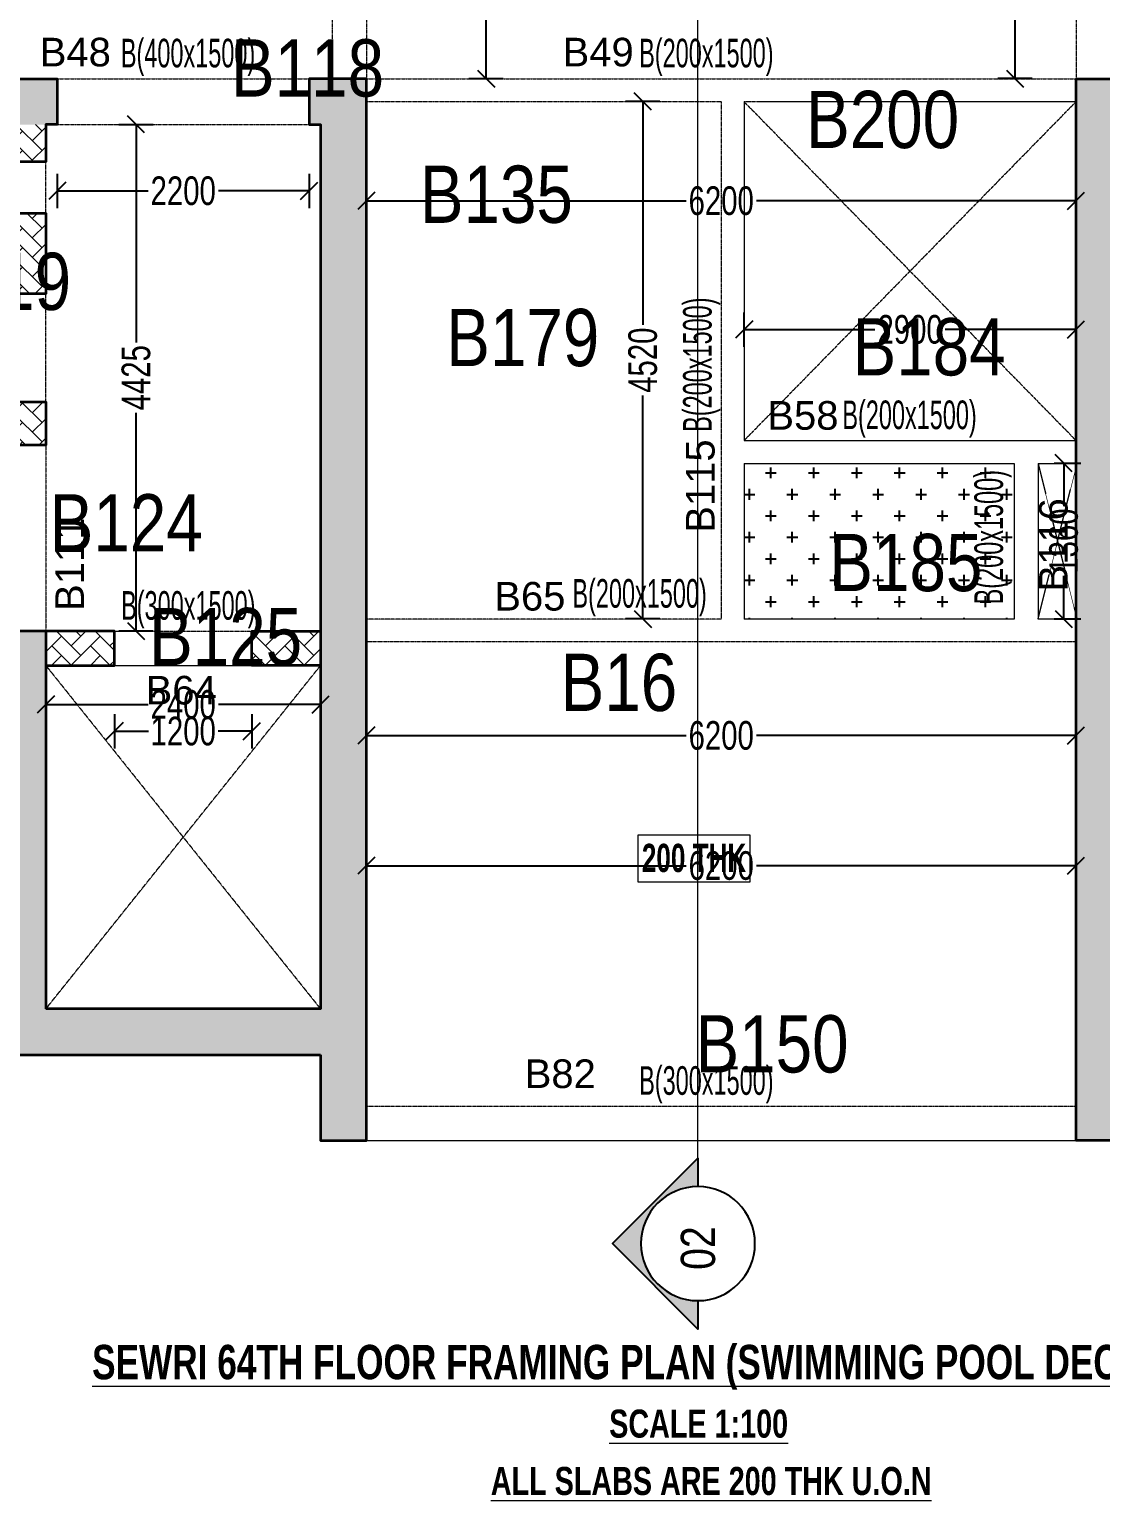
# Model space of a CAD drawing. Header units: millimetres. Extents: x -4 to 69440, y 27 to 29451.
# Drawn here: x 25079 to 34437, y 27 to 12879 of the extents above; entities that cross this region are included whole.
import ezdxf
from ezdxf.enums import TextEntityAlignment as Align

# ---------------------------------------------------------------- set-up
doc = ezdxf.new("R2010")
doc.units = ezdxf.units.MM
doc.linetypes.add('ACAD_ISO04W100', pattern=[30, 24, -3, 0, -3])
doc.linetypes.add('HIDDEN', pattern=[0.375, 0.25, -0.125])
for name, color, linetype, lineweight in [('A-ANNO-TAGS-SECT', 4, 'ACAD_ISO04W100', 25), ('A-FLOR-IDEN', 11, 'Continuous', 9), ('A-HIDD-ABVE', 8, 'HIDDEN', 20), ('G-ANNO-TEXT', 231, 'Continuous', 9), ('S-BEAM', 7, 'Continuous', 18), ('S-BEAM-IDEN', 2, 'Continuous', 9), ('S-COL HATCH', 9, 'Continuous', 0), ('S-COLS', 5, 'Continuous', 35)]:
    doc.layers.add(name, color=color, linetype=linetype, lineweight=lineweight)
for name, color, linetype in [('Abhinav working', 6, 'Continuous'), ('Beam Nos', 7, 'Continuous'), ('SUNK SLAB', 8, 'Continuous')]:
    doc.layers.add(name, color=color, linetype=linetype)
doc.styles.add('Dim.s & Anno.(Misc.)', font='ARIALN.TTF')
doc.styles.add('SC-BBS1', font='SansSerif')
doc.styles.add('SOBHA', font='swisscl.ttf')
doc.styles.add('Swis721 LtCn BT', font='swisscl.ttf', dxfattribs={"width": 0.9, "height": 233.355162})
doc.styles.add('Swis721 LtCn BT_2', font='swisscl.ttf', dxfattribs={"height": 244.992296})
doc.styles.add('Swis721 LtCn BT_B', font='', dxfattribs={"width": 0.9, "height": 246.918336})
doc.styles.get('Swis721 LtCn BT_B').set_extended_font_data('Swis721 LtCn BT', bold=True)
doc.dimstyles.new('S-100', dxfattribs={"dimscale": 100, "dimtxt": 2.5, "dimasz": 1.5, "dimexe": 1.5, "dimexo": 1.5, "dimgap": 0.1, "dimtad": 0, "dimdec": 0, "dimrnd": 0.0005, "dimzin": 0, "dimdsep": 46, "dimtxsty": 'SOBHA', "dimblk": 'OBLIQUE', "dimcen": 0.09, "dimclrd": 8, "dimclre": 8, "dimclrt": 6, "dimadec": 0, "dimazin": 0, "dimtfac": 1, "dimtdec": 0, "dimtofl": 0, "dimtmove": 0, "dimatfit": 3, "dimfxl": 1.5, "dimfxlon": 1, "dimtolj": 1, "dimtzin": 0, "dimlwd": -1, "dimlwe": -1, "dimarcsym": 0})
pattern_1 = [(45, (-31789949.04, 20738732.18), (0, 169.7056275), [360, -120]), (135, (-31789864.19, 20738817.03), (1e-14, 169.7056275), [360, -120])]

# ---------------------------------------------------------------- blocks, each defined once
blk = doc.blocks.new('*U10')
blk.add_hatch(color=256).paths.add_polyline_path([(5, 0), (7.5, 0), (0, 7.5), (-7.5, 0), (-5, 0, -0.414214), (0, 5, -0.414214)])
at = {"lineweight": 20, "ltscale": 50}
blk.add_line((-5, 0), (-225.54, 0), dxfattribs=at)
at = {"linetype": 'Continuous'}
blk.add_lwpolyline([(5, 0), (7.5, 0), (0, 7.5), (-7.5, 0), (-5, 0)], dxfattribs=at)
blk.add_circle((0, 0), 5, dxfattribs=at)
at = {"color": 7, "style": 'Dim.s & Anno.(Misc.)'}
blk.add_attdef('SECTION-LETTER', text='', height=3, dxfattribs=at).set_placement((0, 0), align=Align.MIDDLE_CENTER)
blk = doc.blocks.new('_OBLIQUE')
at = {"color": 0, "linetype": 'ByBlock'}
blk.add_line((-0.5, -0.5), (0.5, 0.5), dxfattribs=at)
blk = doc.blocks.new('*D280')
at = {"layer": 'Abhinav working', "color": 8, "transparency": 16777216}
for p, q in [((25323, 11618), (25323, 11318)), ((27523, 11618), (27523, 11318)), ((25323, 11468), (26116, 11468)), ((27523, 11468), (26730, 11468))]:
    blk.add_line(p, q, dxfattribs=at)
at = {"layer": 'Defpoints', "color": 0, "transparency": 16777216}
for p in [(25323, 12449), (27523, 12449), (27523, 11468)]:
    blk.add_point(p, dxfattribs=at)
at = {"layer": 'Abhinav working', "color": 8, "transparency": 16777216, "xscale": 150, "yscale": 150, "zscale": 150, "rotation": 180}
blk.add_blockref('_OBLIQUE', (25323, 11468), dxfattribs=at)
at = {"layer": 'Abhinav working', "color": 8, "transparency": 16777216, "xscale": 150, "yscale": 150, "zscale": 150}
blk.add_blockref('_OBLIQUE', (27523, 11468), dxfattribs=at)
at = {"layer": 'Abhinav working', "color": 6, "transparency": 16777216, "insert": (26423, 11468), "char_height": 250, "attachment_point": 5, "style": 'SOBHA'}
blk.add_mtext('\\A1;2200', dxfattribs=at)
blk = doc.blocks.new('*D281')
at = {"layer": 'Abhinav working', "color": 8, "transparency": 16777216}
for p, q in [((25861, 12049), (26161, 12049)), ((26011, 12049), (26011, 10144)), ((26011, 7624), (26011, 9528)), ((25861, 7624), (26161, 7624))]:
    blk.add_line(p, q, dxfattribs=at)
at = {"layer": 'Defpoints', "color": 0, "transparency": 16777216}
for p in [(25223, 12049), (25223, 7624), (26011, 7624)]:
    blk.add_point(p, dxfattribs=at)
at = {"layer": 'Abhinav working', "color": 8, "transparency": 16777216, "xscale": 150, "yscale": 150, "zscale": 150}
for p, rotation in [((26011, 12049), 90), ((26011, 7624), 270)]:
    blk.add_blockref('_OBLIQUE', p, dxfattribs=dict(at, rotation=rotation))
at = {"layer": 'Abhinav working', "color": 6, "transparency": 16777216, "insert": (26011, 9836), "char_height": 250, "attachment_point": 5, "rotation": 90, "style": 'SOBHA'}
blk.add_mtext('\\A1;4425', dxfattribs=at)
blk = doc.blocks.new('*D287')
at = {"layer": 'Abhinav working', "color": 8, "transparency": 16777216}
for p, q in [((25223, 7131), (25223, 6831)), ((27623, 7131), (27623, 6831)), ((25223, 6981), (26116, 6981)), ((27623, 6981), (26730, 6981))]:
    blk.add_line(p, q, dxfattribs=at)
at = {"layer": 'Defpoints', "color": 0, "transparency": 16777216}
for p in [(25223, 7624), (27623, 7624), (27623, 6981)]:
    blk.add_point(p, dxfattribs=at)
at = {"layer": 'Abhinav working', "color": 8, "transparency": 16777216, "xscale": 150, "yscale": 150, "zscale": 150}
for p, rotation in [((25223, 6981), 179.9998198971608), ((27623, 6981), 359.9998198971608)]:
    blk.add_blockref('_OBLIQUE', p, dxfattribs=dict(at, rotation=rotation))
at = {"layer": 'Abhinav working', "color": 6, "transparency": 16777216, "insert": (26423, 6981), "char_height": 250, "attachment_point": 5, "rotation": 359.9998, "style": 'SOBHA'}
blk.add_mtext('\\A1;2400', dxfattribs=at)
blk = doc.blocks.new('*D301')
at = {"layer": 'Abhinav working', "color": 8, "transparency": 16777216}
for p, q in [((28023, 5423), (28023, 5723)), ((34223, 5423), (34223, 5723)), ((28023, 5573), (30816, 5573)), ((34223, 5573), (31430, 5573))]:
    blk.add_line(p, q, dxfattribs=at)
at = {"layer": 'Defpoints', "color": 0, "transparency": 16777216}
for p in [(34223, 5573), (28023, 4374), (34223, 4374)]:
    blk.add_point(p, dxfattribs=at)
at = {"layer": 'Abhinav working', "color": 8, "transparency": 16777216, "xscale": 150, "yscale": 150, "zscale": 150, "rotation": 180}
blk.add_blockref('_OBLIQUE', (28023, 5573), dxfattribs=at)
at = {"layer": 'Abhinav working', "color": 8, "transparency": 16777216, "xscale": 150, "yscale": 150, "zscale": 150}
blk.add_blockref('_OBLIQUE', (34223, 5573), dxfattribs=at)
at = {"layer": 'Abhinav working', "color": 6, "transparency": 16777216, "insert": (31123, 5573), "char_height": 250, "attachment_point": 5, "style": 'SOBHA'}
blk.add_mtext('\\A1;6200', dxfattribs=at)
blk = doc.blocks.new('*D307')
at = {"layer": 'Abhinav working', "color": 8, "transparency": 16777216}
for p, q in [((28919, 14449), (29219, 14449)), ((29069, 14449), (29069, 13755)), ((29069, 12449), (29069, 13142)), ((28919, 12449), (29219, 12449))]:
    blk.add_line(p, q, dxfattribs=at)
at = {"layer": 'Defpoints', "color": 0, "transparency": 16777216}
for p in [(28023, 14449), (29069, 14449), (28023, 12449)]:
    blk.add_point(p, dxfattribs=at)
at = {"layer": 'Abhinav working', "color": 8, "transparency": 16777216, "xscale": 150, "yscale": 150, "zscale": 150}
for p, rotation in [((29069, 14449), 90), ((29069, 12449), 270)]:
    blk.add_blockref('_OBLIQUE', p, dxfattribs=dict(at, rotation=rotation))
at = {"layer": 'Abhinav working', "color": 6, "transparency": 16777216, "insert": (29069, 13449), "char_height": 250, "attachment_point": 5, "rotation": 90, "style": 'SOBHA'}
blk.add_mtext('\\A1;2000', dxfattribs=at)
blk = doc.blocks.new('*D308')
at = {"layer": 'Abhinav working', "color": 8, "transparency": 16777216}
for p, q in [((28023, 11531), (28023, 11231)), ((34223, 11531), (34223, 11231)), ((28023, 11381), (30816, 11381)), ((34223, 11381), (31430, 11381))]:
    blk.add_line(p, q, dxfattribs=at)
at = {"layer": 'Defpoints', "color": 0, "transparency": 16777216}
for p in [(28023, 11999), (34223, 11999), (34223, 11381)]:
    blk.add_point(p, dxfattribs=at)
at = {"layer": 'Abhinav working', "color": 8, "transparency": 16777216, "xscale": 150, "yscale": 150, "zscale": 150, "rotation": 180}
blk.add_blockref('_OBLIQUE', (28023, 11381), dxfattribs=at)
at = {"layer": 'Abhinav working', "color": 8, "transparency": 16777216, "xscale": 150, "yscale": 150, "zscale": 150}
blk.add_blockref('_OBLIQUE', (34223, 11381), dxfattribs=at)
at = {"layer": 'Abhinav working', "color": 6, "transparency": 16777216, "insert": (31123, 11381), "char_height": 250, "attachment_point": 5, "style": 'SOBHA'}
blk.add_mtext('\\A1;6200', dxfattribs=at)
blk = doc.blocks.new('*D309')
at = {"layer": 'Abhinav working', "color": 8, "transparency": 16777216}
for p, q in [((33840, 14449), (33540, 14449)), ((33690, 14449), (33690, 13755)), ((33690, 12449), (33690, 13142)), ((33840, 12449), (33540, 12449))]:
    blk.add_line(p, q, dxfattribs=at)
at = {"layer": 'Defpoints', "color": 0, "transparency": 16777216}
for p in [(33690, 14449), (34223, 14449), (34223, 12449)]:
    blk.add_point(p, dxfattribs=at)
at = {"layer": 'Abhinav working', "color": 8, "transparency": 16777216, "xscale": 150, "yscale": 150, "zscale": 150}
for p, rotation in [((33690, 14449), 90), ((33690, 12449), 270)]:
    blk.add_blockref('_OBLIQUE', p, dxfattribs=dict(at, rotation=rotation))
at = {"layer": 'Abhinav working', "color": 6, "transparency": 16777216, "insert": (33690, 13449), "char_height": 250, "attachment_point": 5, "rotation": 90, "style": 'SOBHA'}
blk.add_mtext('\\A1;2000', dxfattribs=at)
blk = doc.blocks.new('*D337')
at = {"layer": 'Abhinav working', "color": 8, "transparency": 16777216}
for p, q in [((25823, 6898), (25823, 6598)), ((27023, 6898), (27023, 6598)), ((25823, 6748), (26119, 6748)), ((27023, 6748), (26727, 6748))]:
    blk.add_line(p, q, dxfattribs=at)
at = {"layer": 'Defpoints', "color": 0, "transparency": 16777216}
for p in [(25823, 7324), (27023, 7324), (27023, 6748)]:
    blk.add_point(p, dxfattribs=at)
at = {"layer": 'Abhinav working', "color": 8, "transparency": 16777216, "xscale": 150, "yscale": 150, "zscale": 150}
for p, rotation in [((25823, 6748), 180.0031793849266), ((27023, 6748), 0.0031793849266178)]:
    blk.add_blockref('_OBLIQUE', p, dxfattribs=dict(at, rotation=rotation))
at = {"layer": 'Abhinav working', "color": 6, "transparency": 16777216, "insert": (26423, 6748), "char_height": 250, "attachment_point": 5, "rotation": 0.0032, "style": 'SOBHA'}
blk.add_mtext('\\A1;1200', dxfattribs=at)
blk = doc.blocks.new('*D364')
at = {"layer": 'Abhinav working', "color": 8, "transparency": 16777216}
for p, q in [((30588, 12249), (30288, 12249)), ((30438, 12249), (30438, 10297)), ((30438, 7729), (30438, 9681)), ((30588, 7729), (30288, 7729))]:
    blk.add_line(p, q, dxfattribs=at)
at = {"layer": 'Defpoints', "color": 0, "transparency": 16777216}
for p in [(31123, 12249), (30438, 7729), (31123, 7729)]:
    blk.add_point(p, dxfattribs=at)
at = {"layer": 'Abhinav working', "color": 8, "transparency": 16777216, "xscale": 150, "yscale": 150, "zscale": 150}
for p, rotation in [((30438, 12249), 89.99983573630767), ((30438, 7729), 269.9998357363077)]:
    blk.add_blockref('_OBLIQUE', p, dxfattribs=dict(at, rotation=rotation))
at = {"layer": 'Abhinav working', "color": 6, "transparency": 16777216, "insert": (30438, 9989), "char_height": 250, "attachment_point": 5, "rotation": 89.9998, "style": 'SOBHA'}
blk.add_mtext('\\A1;4520', dxfattribs=at)
blk = doc.blocks.new('*D365')
at = {"layer": 'Abhinav working', "color": 8, "transparency": 16777216}
for p, q in [((31323, 10107), (31323, 10407)), ((34223, 10107), (34223, 10407)), ((31323, 10257), (32466, 10257)), ((34223, 10257), (33080, 10257))]:
    blk.add_line(p, q, dxfattribs=at)
at = {"layer": 'Defpoints', "color": 0, "transparency": 16777216}
for p in [(34223, 10257), (31323, 9289), (34223, 9289)]:
    blk.add_point(p, dxfattribs=at)
at = {"layer": 'Abhinav working', "color": 8, "transparency": 16777216, "xscale": 150, "yscale": 150, "zscale": 150, "rotation": 180}
blk.add_blockref('_OBLIQUE', (31323, 10257), dxfattribs=at)
at = {"layer": 'Abhinav working', "color": 8, "transparency": 16777216, "xscale": 150, "yscale": 150, "zscale": 150}
blk.add_blockref('_OBLIQUE', (34223, 10257), dxfattribs=at)
at = {"layer": 'Abhinav working', "color": 6, "transparency": 16777216, "insert": (32773, 10257), "char_height": 250, "attachment_point": 5, "style": 'SOBHA'}
blk.add_mtext('\\A1;2900', dxfattribs=at)
blk = doc.blocks.new('*D366')
at = {"layer": 'Abhinav working', "color": 8, "transparency": 16777216}
for p, q in [((34033, 9089), (34265, 9089)), ((34115, 9089), (34115, 8713)), ((34115, 7729), (34115, 8105)), ((34033, 7729), (34265, 7729))]:
    blk.add_line(p, q, dxfattribs=at)
at = {"layer": 'Defpoints', "color": 0, "transparency": 16777216}
for p in [(33883, 9089), (33883, 7729), (34115, 7729)]:
    blk.add_point(p, dxfattribs=at)
at = {"layer": 'Abhinav working', "color": 8, "transparency": 16777216, "xscale": 150, "yscale": 150, "zscale": 150}
for p, rotation in [((34115, 9089), 90), ((34115, 7729), 270)]:
    blk.add_blockref('_OBLIQUE', p, dxfattribs=dict(at, rotation=rotation))
at = {"layer": 'Abhinav working', "color": 6, "transparency": 16777216, "insert": (34115, 8409), "char_height": 250, "attachment_point": 5, "rotation": 90, "style": 'SOBHA'}
blk.add_mtext('\\A1;1360', dxfattribs=at)
blk = doc.blocks.new('*D390')
at = {"layer": 'Abhinav working', "color": 8, "transparency": 16777216}
for p, q in [((28023, 6860), (28023, 6560)), ((34223, 6860), (34223, 6560)), ((28023, 6710), (30816, 6710)), ((34223, 6710), (31430, 6710))]:
    blk.add_line(p, q, dxfattribs=at)
at = {"layer": 'Defpoints', "color": 0, "transparency": 16777216}
for p in [(28023, 7529), (34223, 7529), (28023, 6710)]:
    blk.add_point(p, dxfattribs=at)
at = {"layer": 'Abhinav working', "color": 8, "transparency": 16777216, "xscale": 150, "yscale": 150, "zscale": 150, "rotation": 180}
blk.add_blockref('_OBLIQUE', (28023, 6710), dxfattribs=at)
at = {"layer": 'Abhinav working', "color": 8, "transparency": 16777216, "xscale": 150, "yscale": 150, "zscale": 150}
blk.add_blockref('_OBLIQUE', (34223, 6710), dxfattribs=at)
at = {"layer": 'Abhinav working', "color": 6, "transparency": 16777216, "insert": (31123, 6710), "char_height": 250, "attachment_point": 5, "style": 'SOBHA'}
blk.add_mtext('\\A1;6200', dxfattribs=at)

msp = doc.modelspace()

# ---------------------------------------------------------------- hatches: boundary and pattern name
at = {"layer": 'S-COL HATCH', "transparency": 33554687}
h = msp.add_hatch(color=256, dxfattribs=at)
h.dxf.hatch_style = 1
h.paths.add_polyline_path([(21552.8, 12447.6), (25322.8, 12447.6), (25322.8, 12047.6), (21552.8, 12047.6)])
h = msp.add_hatch(color=256, dxfattribs=at)
h.dxf.hatch_style = 1
h.paths.add_polyline_path([(25222.8, 7622.4), (24922.8, 7622.4), (24922.8, 4322.4), (24922.8, 3922.4), (27622.8, 3922.4), (27622.8, 3172.4), (28022.8, 3172.4), (28022.8, 4322.4), (28022.8, 4322.4), (28022.8, 12447.6), (27522.8, 12447.6), (27522.8, 12047.6), (27622.8, 12047.6), (27622.8, 4322.4), (27622.8, 4322.4), (25222.8, 4322.4), (25222.8, 4322.4)])
h = msp.add_hatch(color=256, dxfattribs=at)
h.dxf.hatch_style = 1
h.paths.add_polyline_path([(37022.8, 7622.4), (37322.8, 7622.4), (37322.8, 4322.4), (37322.8, 3922.4), (34622.8, 3922.4), (34622.8, 3172.4), (34222.8, 3172.4), (34222.8, 4322.4), (34222.8, 4322.4), (34222.8, 12447.6), (34722.8, 12447.6), (34722.8, 12047.6), (34622.8, 12047.6), (34622.8, 4322.4), (34622.8, 4322.4), (37022.8, 4322.4), (37022.8, 4322.4)])
at = {"layer": 'S-COL HATCH'}
h = msp.add_hatch(dxfattribs=at)
h.set_pattern_fill('AR-HBONE', color=256, scale=30)
h.set_pattern_definition(pattern_1)
h.paths.add_polyline_path([(22822.8, 12047.6), (23122.8, 12047.6), (23122.8, 10947.6), (24922.8, 10947.6), (24922.8, 11272.6), (25222.8, 11272.6), (25222.8, 10570.1), (24922.8, 10570.1), (24922.8, 10647.6), (23122.8, 10647.6), (23122.8, 9547.6), (24922.8, 9547.6), (24922.8, 9625.1), (25222.8, 9625.1), (25222.8, 9247.6), (20602.8, 9247.6), (20602.8, 9647.6), (22822.8, 9647.6)])
h = msp.add_hatch(dxfattribs=at)
h.set_pattern_fill('AR-HBONE', color=256, scale=30)
h.set_pattern_definition(pattern_1)
h.paths.add_polyline_path([(24922.8, 12047.6), (25222.8, 12047.6), (25222.8, 11722.6), (24922.8, 11722.6)])
h = msp.add_hatch(dxfattribs=at)
h.set_pattern_fill('AR-HBONE', color=256, scale=30)
h.set_pattern_definition([(45, (-31789949.04, 20686803.18), (0, 169.7056275), [360, -120]), (135, (-31789864.19, 20686888.03), (1e-14, 169.7056275), [360, -120])])
h.paths.add_polyline_path([(25822.8, 7322.4), (25822.8, 7622.4), (25222.8, 7622.4), (25222.8, 7322.4)])
h.paths.add_polyline_path([(27622.8, 7322.4), (27622.8, 7622.4), (27022.8, 7622.4), (27022.8, 7322.4)])
at = {"layer": 'SUNK SLAB'}
h = msp.add_hatch(dxfattribs=at)
h.set_pattern_fill('CROSS', color=8, scale=750, style=0)
h.set_pattern_definition([(0, (-31349615.45, 21120379.5), (187.5, 187.5), [93.75, -281.25]), (90, (-31349568.57, 21120332.62), (-187.5, 187.5), [93.75, -281.25])])
h.paths.add_polyline_path([(33682.8, 9087.6), (31322.8, 9087.6), (31322.8, 7727.6), (33682.8, 7727.6)])

# ---------------------------------------------------------------- linework, layer by layer
at = {"layer": 'A-FLOR-IDEN', "color": 8, "flags": 128}
msp.add_lwpolyline([(31374.3, 5842.7), (31374.3, 5430.8), (30396.8, 5430.8), (30396.8, 5842.7)], close=True, dxfattribs=at)
at = {"layer": 'A-HIDD-ABVE', "linetype": 'HIDDEN'}
for p, q in [((31322, 12247.6), (34222.8, 9287.6)), ((31322.8, 9287.6), (34222.8, 12247.6)), ((33891.1, 9087.6), (34231.1, 7727.6)), ((33891.1, 7727.6), (34231.1, 9087.6)), ((25222.8, 7322.4), (27622.8, 4322.4)), ((25222.8, 4322.4), (27622.8, 7322.4))]:
    msp.add_line(p, q, dxfattribs=at)
at = {"layer": 'S-BEAM', "linetype": 'HIDDEN'}
for p, q in [((27722.8, 14447.6), (27722.8, 12447.6)), ((28022.8, 14447.6), (28022.8, 12447.6)), ((34222.8, 14447.6), (34222.8, 12447.6)), ((25322.8, 12447.6), (27522.8, 12447.6)), ((28022.8, 12447.6), (34222.8, 12447.6)), ((28022.8, 12247.6), (31122.8, 12247.6)), ((31122.8, 12247.6, 0), (31122.8, 7727.6)), ((31322, 12247.6), (31438.5, 12247.6)), ((25222.8, 9625.1), (25222.8, 12047.6)), ((25322.8, 12047.6), (27522.8, 12047.6)), ((25222.8, 9247.6), (25222.8, 7622.4)), ((31122.8, 7727.6), (28022.8, 7727.6)), ((25822.8, 7622.4), (27022.8, 7622.4)), ((34222.8, 7527.6), (28022.8, 7527.6)), ((28022.8, 3472.4), (34222.8, 3472.4))]:
    msp.add_line(p, q, dxfattribs=at)
at = {"layer": 'S-BEAM'}
for p, q in [((31322.8, 12247.6, 0), (31322.8, 9287.6)), ((31438.5, 12247.6), (34222.8, 12247.6)), ((31322.8, 9287.6), (34222.8, 9287.6)), ((31322.8, 9087.6), (31322.8, 7727.6)), ((31322.8, 9087.6), (33682.8, 9087.6)), ((33682.8, 9087.6), (33682.8, 7727.6)), ((33891.1, 9087.6), (34231.1, 9087.6)), ((33891.1, 9087.6), (33891.1, 7727.6)), ((33682.8, 7727.6), (31322.8, 7727.6)), ((34231.1, 7727.6), (33891.1, 7727.6)), ((25822.8, 7322.4), (27022.8, 7322.4)), ((28022.8, 3172.4), (34222.8, 3172.4))]:
    msp.add_line(p, q, dxfattribs=at)
at = {"layer": 'S-COLS'}
msp.add_line((25222.8, 7622.4), (25222.8, 4322.4), dxfattribs=at)
at = {"layer": 'S-COLS', "elevation": 0}
for points in [[(21552.8, 12447.6), (25322.8, 12447.6), (25322.8, 12047.6), (25222.8, 12047.6), (25222.8, 11722.6), (24922.8, 11722.6)], [(28022.8, 4322.4), (28022.8, 12447.6), (27522.8, 12447.6), (27522.8, 12047.6), (27622.8, 12047.6), (27622.8, 4322.4), (25222.8, 4322.4)], [(34222.8, 4322.4), (34222.8, 12447.6), (34722.8, 12447.6), (34722.8, 12047.6), (34622.8, 12047.6), (34622.8, 4322.4), (37022.8, 4322.4)], [(24922.8, 11272.6), (25222.8, 11272.6), (25222.8, 10570.1), (24922.8, 10570.1)], [(24922.8, 9625.1), (25222.8, 9625.1), (25222.8, 9247.6), (23122.8, 9247.6)], [(25222.8, 7322.4), (25822.8, 7322.4), (25822.8, 7622.4), (24922.8, 7622.4)], [(27622.8, 7322.4), (27022.8, 7322.4), (27022.8, 7622.4), (27622.8, 7622.4)], [(24922.8, 4322.4), (17322.8, 4322.4), (17322.8, 3922.4), (27622.8, 3922.4)], [(27622.8, 3922.4), (27622.8, 3172.4), (28022.8, 3172.4), (28022.8, 4322.4)], [(34622.8, 3922.4), (34622.8, 3172.4), (34222.8, 3172.4), (34222.8, 4322.4)]]:
    msp.add_lwpolyline(points, dxfattribs=at)

# ---------------------------------------------------------------- block references
at = {"layer": 'A-ANNO-TAGS-SECT'}
ref = msp.add_blockref('*U10', (30919.6, 2272.1), dxfattribs=dict(at, xscale=-99.63369610839109, yscale=99.63369610839109, zscale=99.63369610839109, rotation=90))
ref.add_attrib('SECTION-LETTER', '02', dxfattribs={"layer": '0', "color": 7, "height": 298.9, "rotation": 90, "style": 'Dim.s & Anno.(Misc.)'}).set_placement((30919.6, 2233.2), align=Align.MIDDLE_CENTER)

# ---------------------------------------------------------------- texts
at = {"layer": 'A-FLOR-IDEN', "color": 1, "insert": (30885.5, 5764.6), "char_height": 246.92, "width": 1155, "attachment_point": 2, "line_spacing_factor": 0.964267, "style": 'Swis721 LtCn BT_B'}
msp.add_mtext('200 THK', dxfattribs=at)
at = {"layer": 'Abhinav working', "char_height": 500, "attachment_point": 1, "style": 'Dim.s & Anno.(Misc.)'}
for s, insert in [('B118', (26840.2, 12792.2, 0)), ('B200^I', (31864, 12342.2, 0)), ('B135', (28489.7, 11688.9, 0)), ('B119', (24105.8, 10927.7, 0)), ('B179', (28720.4, 10437.3, 0)), ('B184^I', (32269.6, 10356.3, 0)), ('B124', (25256.1, 8818.5, 0)), ('B185^I', (32066.8, 8471.7, 0)), ('B125', (26124.3, 7824.6, 0)), ('B16', (29719.6, 7424.6, 0)), ('B150', (30897.8, 4267, 0))]:
    msp.add_mtext_dynamic_manual_height_columns(s, width=21149.247, gutter_width=5423.5, heights=[0], dxfattribs=dict(at, insert=insert))
at = {"layer": 'Beam Nos', "style": 'SC-BBS1'}
for s, p in [('B48', (25480.5, 12480.6)), ('B49', (30048, 12480.6)), ('B58', (31836.7, 9306.8, 0)), ('B65', (29451.2, 7727)), ('B64', (26405.2, 6906.5)), ('B82', (29716.9, 3556.2))]:
    msp.add_text(s, height=250, dxfattribs=at).set_placement(p, align=Align.BOTTOM_CENTER)
for s, p in [('B115', (31140.2, 8889.4)), ('B116', (34224.6, 8376.1)), ('B111', (25631, 8206.6))]:
    msp.add_text(s, height=250, rotation=90, dxfattribs=at).set_placement(p, align=Align.BOTTOM_CENTER)
at = {"layer": 'G-ANNO-TEXT', "color": 6, "insert": (25626.9, 1387.3), "char_height": 300, "width": 13985.28, "attachment_point": 1, "line_spacing_factor": 0.971848, "style": 'Swis721 LtCn BT_2'}
msp.add_mtext('{\\fSwis721 LtCn BT|b1|i0|c0|p34;\\LSEWRI 64TH FLOOR FRAMING PLAN (SWIMMING POOL DECK SLAB  LEVEL)}', dxfattribs=at)
at = {"layer": 'G-ANNO-TEXT', "color": 1, "char_height": 244.992, "attachment_point": 1, "line_spacing_factor": 0.971848, "style": 'Swis721 LtCn BT_2'}
for s, insert, width in [('{\\fSwis721 LtCn BT|b1|i0|c0|p34;\\LSCALE 1:100}', (30144.4, 822.1), 1551.037), ('{\\fSwis721 LtCn BT|b1|i0|c0|p34;\\LALL SLABS ARE 200 THK U.O.N}', (29110.1, 321.3), 3728.693)]:
    msp.add_mtext(s, dxfattribs=dict(at, insert=insert, width=width))
at = {"layer": 'S-BEAM-IDEN', "style": 'Swis721 LtCn BT', "width": 0.8}
for s, rotation, p in [('B(400x1500)', 360, (25878.3, 12547)), ('B(200x1500)', 360, (30406.2, 12547)), ('B(200x1500)', 90, (31039.5, 9363.2)), ('B(200x1500)', 360, (32181.2, 9387)), ('B(200x1500)', 90, (33584.6, 7856.1)), ('B(300x1500)', 360, (25880.5, 7721.8)), ('B(200x1500)', 360, (29823, 7827)), ('B(300x1500)', 360, (30406.2, 3571.8))]:
    msp.add_text(s, height=250, rotation=rotation, dxfattribs=at).set_placement(p)

# ---------------------------------------------------------------- dimensions: what is measured, and where the dimension line sits
at = {"layer": 'Abhinav working'}
for p1, p2, distance, picture, middle in [((28023, 12448.9, 0), (28023, 14448.9, 0), -1046.4, '*D307', (29069.4, 13448.9)), ((25223, 12048.9, 0), (25223, 7623.7, 0), 787.9, '*D281', (26010.8, 9836.3)), ((25223, 7623.7, 0), (27623, 7623.7, 0), -642.6, '*D287', (26423, 6981))]:
    dim = msp.add_aligned_dim(p1=p1, p2=p2, distance=distance, dimstyle='S-100', dxfattribs=at)
    dim.commit()
    dim.dimension.update_dxf_attribs({"geometry": picture, "text_midpoint": middle})
dim = msp.add_linear_dim(base=(33690.4, 14448.9), p1=(34223, 12448.9, 0), p2=(34223, 14448.9, 0), angle=90, dimstyle='S-100', dxfattribs=at)
dim.commit()
dim.dimension.update_dxf_attribs({"geometry": '*D309', "text_midpoint": (33690.4, 13448.9)})
for base, p1, p2, picture, middle in [((27523, 11468.4), (25323, 12448.9, 0), (27523, 12448.9, 0), '*D280', (26423, 11468.4)), ((34223, 11381.1), (28023, 11998.9, 0), (34223, 11998.9, 0), '*D308', (31123, 11381.1)), ((34223, 5573.5), (28023, 4373.7, 0), (34223, 4373.7, 0), '*D301', (31123, 5573.5))]:
    dim = msp.add_linear_dim(base=base, p1=p1, p2=p2, dimstyle='S-100', dxfattribs=at)
    dim.commit()
    dim.dimension.update_dxf_attribs({"geometry": picture, "text_midpoint": middle})
at = {"layer": 'Abhinav working', "color": 3}
for p1, p2, distance, picture, middle in [((31123, 12248.9, 0), (31123, 7728.9, 0), -685.4, '*D364', (30437.6, 9988.9, 0)), ((31323, 9288.9, 0), (34223, 9288.9, 0), 967.8, '*D365', (32773, 10256.7, 0)), ((25823, 7323.7, 0), (27023, 7323.7, 0), -575.5, '*D337', (26423, 6748.2, 0))]:
    dim = msp.add_aligned_dim(p1=p1, p2=p2, distance=distance, dimstyle='S-100', dxfattribs=at)
    dim.commit()
    dim.dimension.update_dxf_attribs({"geometry": picture, "text_midpoint": middle})
dim = msp.add_linear_dim(base=(34115.2, 7728.9, 0), p1=(33883, 9088.9, 0), p2=(33883, 7728.9, 0), angle=90, dimstyle='S-100', dxfattribs=at)
dim.commit()
dim.dimension.update_dxf_attribs({"geometry": '*D366', "text_midpoint": (34115.2, 8408.9, 0)})
dim = msp.add_linear_dim(base=(28023, 6710.2), p1=(34223, 7528.9, 0), p2=(28023, 7528.9, 0), dimstyle='S-100', dxfattribs=at)
dim.commit()
dim.dimension.update_dxf_attribs({"geometry": '*D390', "text_midpoint": (31123, 6710.2)})

doc.saveas('drawing.dxf')
